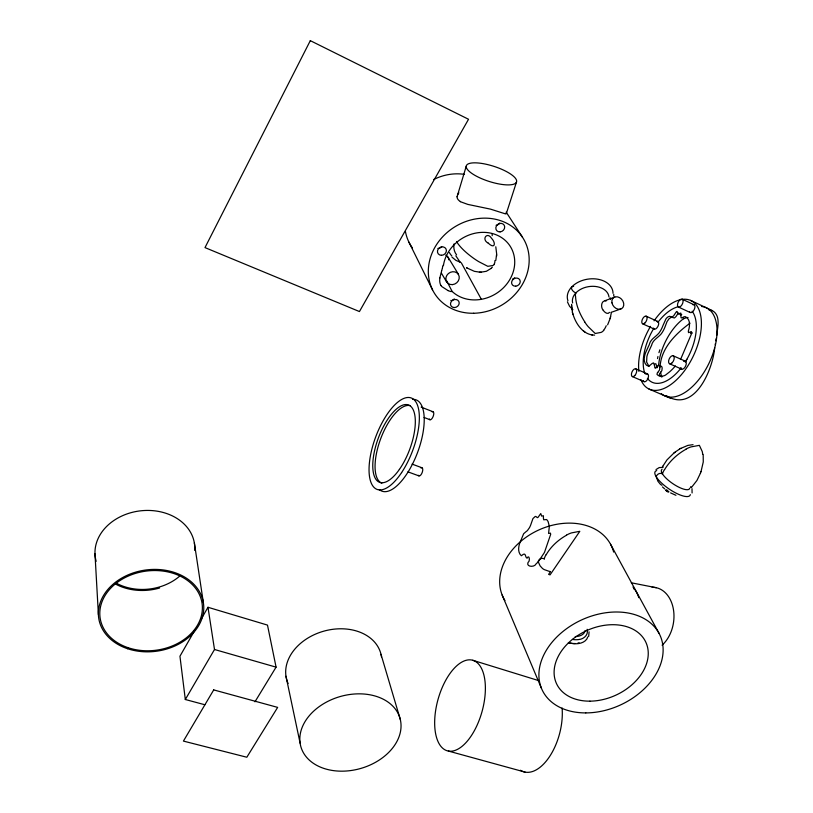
<?xml version="1.0" encoding="UTF-8"?>
<svg xmlns="http://www.w3.org/2000/svg" width="813" height="813" viewBox="0 0 813 813"><rect width="100%" height="100%" fill="white"/><g stroke="black" fill="none" stroke-linecap="round" stroke-linejoin="round"><path stroke-width="1.22" d="M703.184 454.376L703.265 461.967L700.999 471.723M495.818 260.414L496.662 253.93L495.788 246.786M690.644 332.476L690.745 333.259A1.311 0.701 -64 0 0 691.04 333.503L692.27 333.045M572.504 312.659L571.569 304.316M660.115 366.226C661.416 347.791 675.959 333.533 690.034 323.157M496.57 256.237L496.601 255.556M496.611 255.343L496.652 254.642M613.724 296.013L613.764 294.387M457.079 196.705L466.235 166.208M611.396 312.456L610.126 318.584L607.616 324.844M460.31 201.675L467.8 204.398L490.524 209.144L505.513 213.9L506.153 213.23M716.72 335.454C717.483 327.385 721.08 315.566 712.361 310.647L690.583 300.373M716.294 338.238L716.111 339.387M716.019 339.956L715.877 340.83M439.843 277.944L441.693 270.668M715.43 343.493L715.227 344.682M714.698 347.71C712.818 369.519 694.576 413.614 666.274 395.626M657.514 358.594L657.941 356.521M442.607 267.172L442.404 267.944M442.313 268.331L442.16 268.91M441.957 269.682L441.794 270.272M610.126 318.584L610.289 317.985M610.482 317.253L610.644 316.633M658.947 352.669L659.841 349.803M692.087 492.963L692.005 488.654M588.693 636.416L589.069 631.853M506.245 213.789L516.509 182.021A26.372 7.917 17.8 0 0 481.326 163.362A26.372 7.917 17.8 0 0 476.479 176.208A26.372 7.917 17.8 0 0 516.509 182.021M442.79 266.522L443.187 265.465A5.356 4.726 -30 0 1 443.359 265.048L443.42 264.957A2.988 2.642 -29.6 0 1 443.431 265.363L443.431 265.465A37.073 32.408 -32 0 1 491.997 233.433A37.073 32.408 -32 0 1 508.308 281.959A37.073 32.408 -32 0 1 452.18 291.501A7.51 6.575 -29.3 0 1 450.809 291.461M587.799 636.904C586.681 640.929 582.474 643.053 578.612 643.55A15.406 9.085 14.3 0 1 573.541 643.642L571.041 643.266M691.436 487.485L696.934 480.473L700.471 473.156M700.389 473.4L701.08 471.489M662.666 466.499L666.965 459.894L674.028 452.943M457.465 194.988L458.867 192.742M662.138 467.648L662.778 466.245M685.725 361.246L686.873 359.305M194.896 630.116L179.947 656.223L185.313 699.505L204.856 704.749M201.126 619.242L207.986 607.281L267.487 625.095L276.074 667.148L254.967 701.802M185.313 699.505L214.5 649.496L207.986 607.281M494.375 264.144L493.867 264.804A23.384 7.5 26.3 0 1 492.729 265.546L487.82 266.329L479.05 261.816A23.262 7.429 26.5 0 1 476.012 259.936L474.03 258.595A50.752 15.975 26.6 0 1 456.55 241.532M609.496 312.365C607.707 314.977 604.384 312.141 603.246 310.281M656.924 366.866L656.995 366.765A16.301 8.699 -65.3 0 1 657.321 366.297L658.083 365.423A1.484 0.783 -65.2 0 1 658.56 365.179L659.455 365.82A6.362 3.364 -65.4 0 1 659.861 367.557M656.711 367.171L656.782 367.07A10.406 5.467 -65.2 0 1 656.376 367.649L655.156 367.943M681.111 367.954L680.847 368.299A41.422 21.88 -64.6 0 1 647.392 378.36M603.744 330.373L602.779 331.338A23.028 12.459 44.7 0 1 601.081 332.405L595.197 333.482L588.246 326.714A22.927 12.347 44.9 0 1 586.021 323.899L584.649 321.887M492.373 267.152L491.093 268.463M675.42 365.982L673.154 368.452A55.66 29.004 -64.5 0 1 669.719 371.785L665.593 375.017A14.553 7.744 -65 0 1 663.581 375.901L661.264 376.195M660.42 372.811L661.853 370.647L662.148 368.37A6.352 3.374 -65.3 0 0 661.741 366.633L660.847 365.992A1.484 0.783 -65.2 0 0 660.359 366.236M657.839 372.324L657.758 372.405A7.652 4.075 -65.4 0 0 657.311 372.913L656.995 374.437L658.388 375.565A26.463 14.034 -64.8 0 0 661.264 376.185M658.063 372.08L659.567 369.834L659.861 367.557M656.02 469.558L659.221 467.566L663.052 467.434M491.184 268.371L486.347 271.298L480.686 272.213M675.197 452.038L679.607 449.05M673.835 453.105L675.39 451.886M681.741 314.499L680.562 315.027L679.912 314.194M680.755 448.4L687.869 445.402L693.052 444.67M679.414 449.162L680.938 448.298M654.841 364L655.552 363.746A2.043 1.077 -65.3 0 1 655.928 363.878L656.995 367.161A28.679 15.274 -64.6 0 0 657.128 367.791M685.898 449.152L687.961 448.095A21.077 16.087 -32.2 0 1 691.04 446.896L699.373 445.351L702.249 451.54A21.148 16.219 -32.1 0 1 702.615 454.162M566.488 535.096L568.511 534.07A20.538 15.681 -26.3 0 1 571.529 532.891L579.821 531.306L550.055 574.872L548.612 574.374L550.513 571.6A20.772 15.884 -25.5 0 1 548.684 571.173L544.324 569.628A15.864 12.124 -25.3 0 1 542.464 568.439L540.106 565.878L538.216 561.783A3.648 2.785 -24.8 0 1 540.533 558.785A3.648 2.785 -24.8 0 1 544.334 558.938M605.075 300.658L614.78 297.101M611.091 312.385L620.868 308.93M573.643 286.278L571.712 286.948A4.055 2.175 44.1 0 0 572.372 290.251A4.055 2.175 44.1 0 0 575.96 292.812M577.86 643.124L579.08 642.768M594.618 335.119C582.525 335.068 574.913 322.476 572.342 311.999M466.753 267.873L474.375 271.329L480.137 272.203M479.416 272.203L481.347 272.213M708.702 309.753L712.361 310.647M591.773 334.986L592.291 335.047M572.433 639.425L574.008 639.628A14.207 8.354 14.3 0 0 578.673 639.546C583.724 639.292 588.856 634.638 587.118 629.303M688.042 317.609L687.595 317.517A7.469 3.963 -64 0 0 686.02 317.802L683.631 318.757L683.164 317.507M569.679 643.002L571.834 643.418M631.315 582.799L656.284 587.718M568.368 642.656L570.167 643.093M606.163 300.952C601.132 299.895 600.411 307.456 603.226 310.261M448.38 751.06L525.096 772.116M214.5 649.496L276.074 667.148M460.737 262.406L455.93 260.373L451.967 257.132M472.749 660.268A47.022 22.825 -74.4 0 1 472.688 733.58A47.022 22.825 -74.4 0 1 434.66 722.767A47.022 22.825 -74.4 0 1 472.749 660.268L538.48 680.552M675.938 495.3L670.593 492.902M407.933 471.855L418.969 475.9M412.069 464.101L421.988 467.77M424.091 417.465L430.016 419.762M421.164 407.12L432.994 411.734M665.918 490.391L667.321 490.95M648.977 389.031L670.542 398.299M632.382 376.592L644.181 381.683M635.715 368.807L647.504 373.939M669.658 363.807L681.701 369.132M448.065 290.597L441.693 286.491A9.888 8.669 -29.3 0 1 440.951 285.424M673.123 355.748L685.156 361.114M642.768 323.869L654.191 329.052M646.071 316.145L657.991 321.582M678.56 307.09L690.074 312.456M682.371 299.286A4.36 2.276 -63.7 0 1 680.867 306.145A4.36 2.276 -63.7 0 1 677.615 303.879A4.36 2.276 -63.7 0 1 682.371 299.286L694.028 304.733M466.601 267.772L467.251 268.178M583.358 330.84L584.943 332.07M488.257 243.148C494.904 249.55 496.194 243.148 491.56 238.321C487.109 231.146 481.042 239.53 488.237 243.128M572.86 309.692L569.588 306.318L567.423 301.877M664.729 488.928L662.453 486.906M648.977 366.297L646.63 362.1L646.863 356.714A14.349 7.52 -65.1 0 1 647.758 353.706L650.827 346.938A44.715 22.622 -65.1 0 0 651.538 345.434C652.859 339.082 659.587 337.283 662.473 332.06A16.158 8.333 -64.5 0 0 665.125 326.623L667.067 321.531L669.282 318.513L671.568 317.212L674.434 317.974L675.888 316.674A17.134 8.872 -63.9 0 0 676.914 315.159L677.94 313.594A6.463 3.394 -63.9 0 1 678.418 312.924M460.351 262.508L455.808 255.78M506.184 212.132L522.444 237.172M448.004 257.091L458.491 274.418M441.429 273.178L446.622 281.959M633.012 586.956L633.449 587.708M461.408 262.985L481.357 299.316M610.593 544.314L659.008 633.286M446.439 280.424L452.18 291.501M408.939 242.172L432.546 289.895M633.673 588.185L634.13 589.14M502.16 595.055L541.326 688.001M661.619 376.724L660.481 372.1M610.096 297.741L610.604 299.387M381.012 654.353L400.311 719.495A51.565 37.398 -16.1 0 1 332.954 770.551A51.565 37.398 -16.1 0 1 318.035 707.483A51.565 37.398 -16.1 0 1 400.311 719.495M572.748 313.564L572.911 314.214M285.983 676.233L300.109 743.163M492.048 234.357L492.241 235.658M194.348 542.891L203.311 602.311M571.905 309.712L571.61 306.694M94.979 553.785L98.403 614.648M571.549 304.997L571.58 305.678M494.863 260.638A51.9 16.636 26 0 1 494.202 264.062M456.56 254.835A18.638 15.213 -37.9 0 1 454.03 243.9M451.804 255.912A23.262 19.024 -37.9 0 1 449.376 252.538M445.788 255.119A6.85 6.169 -36 0 1 448.756 259.835M668.672 491.428A1.819 0.569 34.5 0 1 667.636 491.804A1.819 0.569 34.5 0 1 665.786 489.995A1.819 0.569 34.5 0 1 667.839 490.625M689.739 488.176A16.88 5.163 34.4 0 1 672.768 483.623A16.88 5.163 34.4 0 1 662.036 469.325M664.495 469.548A17.713 13.526 -31.5 0 0 662.432 473.999A3.73 2.866 -30.9 0 0 658.764 473.776A3.73 2.866 -30.9 0 0 656.284 476.906L657.93 481.266L660.136 484.02A16.26 12.449 -31.3 0 0 661.914 485.31M664.607 469.579A46.25 34.959 -31.9 0 1 685.959 449.264M690.339 494.619A21.097 6.524 34.4 0 1 667.819 488.115A21.097 6.524 34.4 0 1 656.721 470.595M690.776 486.57A3.699 2.805 -31.3 0 1 690.674 487.444M606.224 325.718A51.077 27.642 44 0 1 603.612 330.251M572.637 302.964A18.435 12.896 -8.9 0 1 588.449 286.664A18.435 12.896 -8.9 0 1 608.957 296.928M575.452 296.41A19.238 10.305 44.6 0 1 575.858 292.741M584.76 321.877A50.152 26.666 45.1 0 1 575.574 296.481M567.952 300.8A23.018 16.158 -8.9 0 1 587.342 279.215A23.018 16.158 -8.9 0 1 613.022 293.3M514.71 277.741A4.472 3.862 -33.3 0 1 512.576 279.052M441.733 246.593A4.573 4.075 -30.7 0 1 437.922 248.473M499.731 223.057A4.593 4.045 -35.9 0 1 496.113 225.252M454.264 298.91A4.461 3.892 -28.7 0 1 452.556 300.068M451.256 300.404A4.461 3.892 -28.7 0 1 450.809 300.434M450.788 291.511A13.354 11.697 -29.8 0 1 448.085 290.566M440.859 285.475A14.4 12.622 -29.7 0 1 439.935 277.955M460.493 201.594A23.628 10.152 -9.7 0 1 457.018 196.705M412.476 247.995A49.095 43.912 -33.3 0 1 405.474 231.766M433.603 179.561A49.095 43.912 -33.3 0 1 464.497 174.378M701.589 306.471A48.709 26.219 -64.5 0 1 709.576 362.029A48.709 26.219 -64.5 0 1 661.304 393.685M692.158 311.237A41.422 21.88 -64.6 0 1 685.227 362.059M644.902 373.655A41.422 21.88 -64.6 0 1 653.764 328.422M657.859 322.375A41.422 21.88 -64.6 0 1 678.509 306.643M645.898 374.275A4.217 2.215 -65.7 0 1 648.5 375.677A4.217 2.215 -65.7 0 1 646.396 380.88A4.217 2.215 -65.7 0 1 643.317 380.626M683.642 361.358A4.37 2.368 -64.8 0 1 686.263 363.126A4.37 2.368 -64.8 0 1 683.896 368.421A4.37 2.368 -64.8 0 1 680.705 367.913M656.813 321.491A4.197 2.165 -64.5 0 1 657.961 326.328A4.197 2.165 -64.5 0 1 653.53 328.147M660.044 373.218A7.652 4.085 -65.4 0 0 659.597 373.726L659.282 375.24L660.674 376.378A26.443 14.055 -64.7 0 0 662.097 376.826M655.156 367.954A6.951 3.669 -65.1 0 1 654.902 367.181L654.851 366.988A28.709 15.254 -64.6 0 1 654.719 366.348L653.652 363.065A2.043 1.077 -65.3 0 0 653.286 362.933L651.996 363.604A16.463 8.709 -65.5 0 0 651.274 364.224L649.302 365.88A4.014 2.104 -65.3 0 1 648.51 366.216C644.374 365.413 643.52 359.366 644.618 355.901A14.36 7.51 -65.1 0 1 645.502 352.893L648.581 346.125A44.756 22.571 -65.1 0 0 649.282 344.621C650.613 338.259 657.341 336.45 660.227 331.226A16.169 8.323 -64.5 0 0 662.869 325.779L665.949 318.869A6.799 3.537 -64.2 0 1 668.195 316.785L669.312 316.359A5.183 2.693 -64.2 0 1 669.993 316.389L671.975 317.151L673.631 315.82A17.154 8.852 -64 0 0 674.658 314.306L675.684 312.731A6.463 3.384 -63.9 0 1 676.233 311.968L676.944 311.43L677.3 311.928A13.455 7.012 -64.2 0 1 677.422 312.426L677.493 312.741A19.106 10.02 -63.5 0 0 677.595 313.137L678.296 314.174L679.78 313.442A8.272 4.35 -64 0 1 680.156 313.198L680.847 313.147L681.02 314.153A14.299 7.459 -64.1 0 1 680.979 314.997L680.938 315.657A21.799 11.545 -63.5 0 0 680.908 316.155L681.04 317.649A1.402 0.732 -63.9 0 0 681.284 317.883L681.589 317.903A6.494 3.415 -63.8 0 0 682.544 317.527L683.743 316.948A7.48 3.953 -64 0 1 685.318 316.653C690.583 319.082 689.963 326.064 688.438 330.739A6.016 3.222 -63.9 0 0 688.347 331.552L688.479 332.446A1.291 0.691 -64 0 0 688.713 332.639L691.253 331.582L691.69 332.283A3.608 1.931 -64 0 1 691.568 333.076L691.375 333.808A14.898 7.927 -64.2 0 1 690.969 335.047L681.284 357.781A26.118 13.841 -64.7 0 1 680.44 359.224M692.889 304.723A4.339 2.297 -63.5 0 1 694.251 309.519A4.339 2.297 -63.5 0 1 689.536 311.786M658.56 365.931A41.219 22.185 -64.5 0 1 683.713 318.594M654.069 320.84A48.953 25.874 -64.6 0 1 697.828 307.284A48.953 25.874 -64.6 0 1 683.093 372.598A48.953 25.874 -64.6 0 1 640.827 379.539M638.876 371.378A48.953 25.874 -64.6 0 1 650.532 326.359M420.961 467.963A4.339 1.839 -69.8 0 1 422.272 472.292A4.339 1.839 -69.8 0 1 418.421 475.3M432.181 411.866A4.278 1.789 -68.8 0 1 433.156 416.449A4.278 1.789 -68.8 0 1 429.366 419M412.506 399.356A48.729 19.827 -69.5 0 1 417.791 451.865A48.729 19.827 -69.5 0 1 379.315 489.568M381.836 483.156A41.27 16.717 -69.5 0 1 380.433 439.416A41.27 16.717 -69.5 0 1 410.118 405.646M546.184 554.73A45.091 34.105 -26.2 0 1 566.549 535.208M544.232 558.938A17.276 13.181 -25.5 0 1 546.062 554.7M562.088 708.001A45.782 24.349 -75 0 1 549.405 756.822A45.782 24.349 -75 0 1 520.432 770.267M652.097 587.301A32.042 23.465 -81.3 0 1 673.398 609.242A32.042 23.465 -81.3 0 1 662.097 645.187M634.008 588.388A32.672 23.353 -81.1 0 1 638.805 597.667M504.944 600.573A59.918 45.477 -25.2 0 1 539.293 529.741A59.918 45.477 -25.2 0 1 613.642 552.057M575.218 643.51A12.591 7.439 14.3 0 1 572.433 643.449M585.004 630.664A14.177 8.323 14.2 0 1 575.238 636.599M96.168 561.316A50.05 39.867 -6.9 0 1 140.73 510.808A50.05 39.867 -6.9 0 1 194.734 550.411M159.592 588.002A50.05 39.867 -6.9 0 1 116.076 584.364M179.409 576.366A48.719 38.8 -6.9 0 1 116.848 583.48M288.107 683.509A48.821 36.687 -15.6 0 1 323.503 631.244A48.821 36.687 -15.6 0 1 381.49 656.813M543.43 518.064L543.694 519.792L546.682 519.548L548.064 521.458L549.344 526.245L548.592 533.46L550.442 533.135L550.686 534.314L544.456 552.454L538.409 561.58A43.079 21.788 -74.3 0 1 536.082 563.887C534.466 567.667 525.838 566.905 528.044 562.464C530.543 561.102 529.131 553.795 527.048 558.206C524.67 557.179 526.499 551.173 521.346 555.746C518.704 553.582 518.247 549.558 518.907 546.356A11.179 5.64 -74.7 0 1 519.629 543.48L523.643 533.724L526.326 531.428A8.201 4.116 -74.2 0 0 527.485 530.472L529.436 527.718A12.541 6.28 -74.2 0 0 531.214 523.481L532.942 518.582L535.178 516.509A4.177 2.114 -74.1 0 1 536.153 516.692L537.302 517.586A1.758 0.894 -74 0 0 538.196 517.129L540.767 513.552L541.641 516.103L543.409 515.737L543.43 518.064M310.312 40.65L204.998 247.599L359.437 311.552L468.532 119.267L310.312 40.65M213.717 689.902L183.423 741.09L246.827 757.238L277.65 707.391L213.717 689.902M452.424 284.621A6.951 6.209 -35.4 0 0 458.42 274.459A6.951 6.209 -35.4 0 0 446.804 275.444A6.951 6.209 -35.4 0 0 452.424 284.621M454.365 307.558A4.502 3.913 -28.5 0 0 458.837 301.45A4.502 3.913 -28.5 0 0 451.317 301.511A4.502 3.913 -28.5 0 0 454.365 307.558M500.117 231.878A4.634 4.075 -35.6 0 0 504.172 225.16A4.634 4.075 -35.6 0 0 496.469 225.841A4.634 4.075 -35.6 0 0 500.117 231.878M441.449 255.302A4.614 4.095 -30.5 0 0 446.012 248.951A4.614 4.095 -30.5 0 0 438.288 248.951A4.614 4.095 -30.5 0 0 441.449 255.302M515.757 286.176A4.512 3.882 -33.1 0 0 519.741 279.733A4.512 3.882 -33.1 0 0 512.241 280.444A4.512 3.882 -33.1 0 0 515.757 286.176M473.644 313.259A52.195 45.64 -32 0 0 524.751 241.136A52.195 45.64 -32 0 0 437.841 242.711A52.195 45.64 -32 0 0 473.644 313.259M672.229 362.71A4.39 2.348 -64.9 0 0 673.316 355.83A4.39 2.348 -64.9 0 0 668.642 360.799A4.39 2.348 -64.9 0 0 672.229 362.71M645.166 322.741A4.207 2.144 -64.6 0 0 646.254 316.216A4.207 2.144 -64.6 0 0 641.853 321.074A4.207 2.144 -64.6 0 0 645.166 322.741M634.79 375.555A4.238 2.195 -65.7 0 0 635.898 368.889A4.238 2.195 -65.7 0 0 631.488 373.655A4.238 2.195 -65.7 0 0 634.79 375.555M401.602 472.587A48.81 19.705 -69.5 0 0 411.307 397.994A48.81 19.705 -69.5 0 0 369.671 460.544A48.81 19.705 -69.5 0 0 401.602 472.587M399.396 469.426A41.311 16.677 -69.5 0 0 409.203 405.27A41.311 16.677 -69.5 0 0 373.523 456.266A41.311 16.677 -69.5 0 0 399.396 469.426M589.933 701.162A49.227 35.416 -24.9 0 0 646.396 643.52A49.227 35.416 -24.9 0 0 567.22 644.12A49.227 35.416 -24.9 0 0 589.933 701.162M585.807 712.91A64.949 46.748 -24.9 0 0 660.776 637.107A64.949 46.748 -24.9 0 0 556.458 637.362A64.949 46.748 -24.9 0 0 585.807 712.91M127.58 648.723A52.896 40.965 -7.9 0 0 203.667 605.197A52.896 40.965 -7.9 0 0 121.98 577.931A52.896 40.965 -7.9 0 0 127.58 648.723M128.251 647.748A51.483 39.867 -7.9 0 0 202.285 605.36A51.483 39.867 -7.9 0 0 122.763 578.856A51.483 39.867 -7.9 0 0 128.251 647.748M611.965 302.863A6.819 5.345 50.6 0 0 621.823 308.523A6.819 5.345 50.6 0 0 619.648 297.68A6.819 5.345 50.6 0 0 611.965 302.863"/></g></svg>
